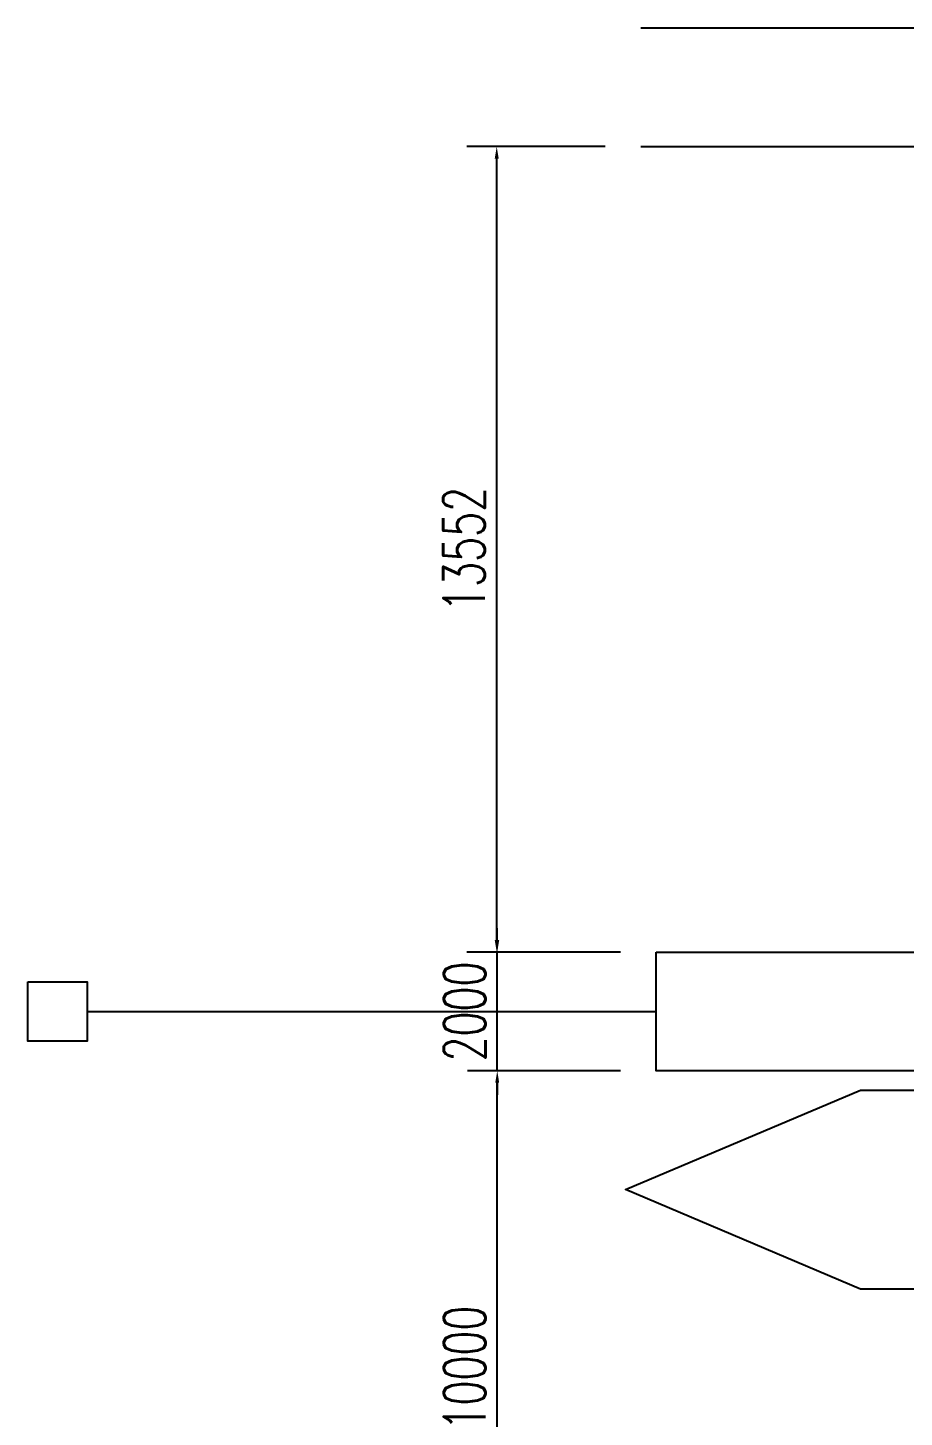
# Model space of a CAD drawing. Header units: millimetres. Extents: x -1690391 to -1305911, y 1095385 to 1536160.
# Drawn here: x -1637954 to -1623210, y 1197340 to 1220719 of the extents above; entities that cross this region are included whole.
import ezdxf

# ---------------------------------------------------------------- set-up
doc = ezdxf.new("R2010")
doc.units = ezdxf.units.MM
doc.header["$LTSCALE"] = 10
doc.layers.get('0').update_dxf_attribs({"linetype": 'CONTINUOUS'})
doc.layers.get('DEFPOINTS').update_dxf_attribs({"linetype": 'CONTINUOUS'})
for name, color, linetype in [('W-_ANTICOLLISION防撞措施', 6, 'CONTINUOUS'), ('W-MOUNTING固定方式', 5, 'CONTINUOUS'), ('W-STEEL_FRAME钢架', 3, 'CONTINUOUS'), ('辅助线', 63, 'CONTINUOUS')]:
    doc.layers.add(name, color=color, linetype=linetype)
doc.styles.add('STANDARD_T3', font='simplex.shx', dxfattribs={"width": 0.7, "bigfont": 'gbcbig.shx'})
doc.dimstyles.new('W&&200', dxfattribs={"dimtxt": 700, "dimasz": 200, "dimexe": 500, "dimexo": 600, "dimgap": 200, "dimtad": 1, "dimdec": 0, "dimzin": 0, "dimdsep": 46, "dimtxsty": 'STANDARD_T3', "dimcen": 0.09, "dimclrd": 1, "dimclre": 1, "dimclrt": 7, "dimazin": 2, "dimtfac": 1, "dimtdec": 0, "dimtix": 1, "dimtmove": 2, "dimatfit": 3, "dimfxl": 100, "dimtolj": 1, "dimtzin": 0, "dimarcsym": 0})

# ---------------------------------------------------------------- blocks, each defined once
blk = doc.blocks.new('*D288')
at = {"color": 1, "lineweight": -2, "transparency": 16777216}
for p, q in [((-1627982, 1203167), (-1630556, 1203167)), ((-1630056, 1193367), (-1630056, 1202967)), ((-1627982, 1193167), (-1630556, 1193167))]:
    blk.add_line(p, q, dxfattribs=at)
at = {"color": 1, "transparency": 16777216}
for points in [[(-1630090, 1202967), (-1630023, 1202967), (-1630056, 1203167)], [(-1630090, 1193367), (-1630023, 1193367), (-1630056, 1193167)]]:
    blk.add_solid(points, dxfattribs=at)
at = {"layer": 'DEFPOINTS', "color": 0, "transparency": 16777216}
for p in [(-1630056, 1203167), (-1627382, 1203167), (-1627382, 1193167)]:
    blk.add_point(p, dxfattribs=at)
at = {"color": 7, "transparency": 16777216, "insert": (-1630606, 1198167), "char_height": 700, "attachment_point": 5, "rotation": 90, "style": 'STANDARD_T3'}
blk.add_mtext('\\A1;10000', dxfattribs=at)
blk = doc.blocks.new('*D289')
at = {"color": 1, "lineweight": -2, "transparency": 16777216}
for p, q in [((-1630056, 1205367), (-1630056, 1205567)), ((-1627982, 1205167), (-1630556, 1205167)), ((-1630056, 1203167), (-1630056, 1205167)), ((-1627982, 1203167), (-1630556, 1203167)), ((-1630056, 1202967), (-1630056, 1202767))]:
    blk.add_line(p, q, dxfattribs=at)
at = {"color": 1, "transparency": 16777216}
for points in [[(-1630090, 1205367), (-1630023, 1205367), (-1630056, 1205167)], [(-1630090, 1202967), (-1630023, 1202967), (-1630056, 1203167)]]:
    blk.add_solid(points, dxfattribs=at)
at = {"layer": 'DEFPOINTS', "color": 0, "transparency": 16777216}
for p in [(-1630056, 1205167), (-1627382, 1205167), (-1627382, 1203167)]:
    blk.add_point(p, dxfattribs=at)
at = {"color": 7, "transparency": 16777216, "insert": (-1630606, 1204167), "char_height": 700, "attachment_point": 5, "rotation": 90, "style": 'STANDARD_T3'}
blk.add_mtext('\\A1;2000', dxfattribs=at)
blk = doc.blocks.new('*D290')
at = {"color": 1, "lineweight": -2, "transparency": 16777216}
for p, q in [((-1628241, 1218719), (-1630565, 1218719)), ((-1630065, 1205367), (-1630065, 1218519)), ((-1627982, 1205167), (-1630565, 1205167))]:
    blk.add_line(p, q, dxfattribs=at)
at = {"color": 1, "transparency": 16777216}
for points in [[(-1630098, 1218519), (-1630032, 1218519), (-1630065, 1218719)], [(-1630098, 1205367), (-1630032, 1205367), (-1630065, 1205167)]]:
    blk.add_solid(points, dxfattribs=at)
at = {"layer": 'DEFPOINTS', "color": 0, "transparency": 16777216}
for p in [(-1630065, 1218719), (-1627641, 1218719), (-1627382, 1205167)]:
    blk.add_point(p, dxfattribs=at)
at = {"color": 7, "transparency": 16777216, "insert": (-1630615, 1211943), "char_height": 700, "attachment_point": 5, "rotation": 90, "style": 'STANDARD_T3'}
blk.add_mtext('\\A1;13552', dxfattribs=at)

msp = doc.modelspace()

# ---------------------------------------------------------------- linework, layer by layer
for points in [[(-1627640.6, 1220718.8), (-1600183.5, 1220718.8)], [(-1627640.6, 1218718.8), (-1604262, 1218718.8)]]:
    msp.add_lwpolyline(points)
at = {"layer": 'W-_ANTICOLLISION防撞措施', "flags": 128}
msp.add_lwpolyline([(-1627381.8, 1205167.1), (-1617381.8, 1205167.1), (-1617381.8, 1209166.9), (-1614381.8, 1209166.9), (-1614381.8, 1205167.1), (-1604381.8, 1205167.1), (-1604381.8, 1203167.1), (-1614381.8, 1203167.1), (-1614381.8, 1193167.1), (-1604381.8, 1193167.1), (-1604381.8, 1191167.1), (-1614381.8, 1191167.1), (-1614381.8, 1181166.9), (-1604381.8, 1181166.9), (-1604381.8, 1179166.9), (-1627381.8, 1179166.9), (-1627381.8, 1181166.9), (-1617381.8, 1181166.9), (-1617381.8, 1191167.1), (-1627381.8, 1191167.1), (-1627381.8, 1193167.1), (-1617381.8, 1193167.1), (-1617381.8, 1203167.1), (-1627381.8, 1203167.1)], close=True, dxfattribs=at)
at = {"layer": 'W-MOUNTING固定方式'}
msp.add_line((-1636953.9, 1204167.1), (-1627381.8, 1204167.1), dxfattribs=at)
msp.add_lwpolyline([(-1637953.9, 1204667.1), (-1636953.9, 1204667.1), (-1636953.9, 1203667.1), (-1637953.9, 1203667.1)], close=True, dxfattribs=at)
at = {"layer": 'W-STEEL_FRAME钢架'}
msp.add_lwpolyline([(-1627381.8, 1205167.1), (-1617381.8, 1205167.1), (-1617381.8, 1203167.1), (-1627381.8, 1203167.1)], close=True, dxfattribs=at)
at = {"layer": '辅助线', "elevation": 275.3}
msp.add_lwpolyline([(-1623946.7, 1202844.9), (-1618676.2, 1202844.9, -0.4142136), (-1617676.2, 1201844.9), (-1617676.2, 1200494.9, -0.4142136), (-1618676.2, 1199494.9), (-1623946.7, 1199494.9), (-1627896.2, 1201169.9)], format="xyb", close=True, dxfattribs=at)

# ---------------------------------------------------------------- dimensions: what is measured, and where the dimension line sits
for base, p1, p2, picture, middle in [((-1630065, 1218718.8), (-1627381.8, 1205167.1), (-1627640.6, 1218718.8), '*D290', (-1630615, 1211943)), ((-1630056.4, 1205167.1), (-1627381.8, 1203167.1), (-1627381.8, 1205167.1), '*D289', (-1630606.4, 1204167.1)), ((-1630056.4, 1203167.1), (-1627381.8, 1193167.1), (-1627381.8, 1203167.1), '*D288', (-1630606.4, 1198167.1))]:
    dim = msp.add_linear_dim(base=base, p1=p1, p2=p2, angle=90, dimstyle='W&&200')
    dim.commit()
    dim.dimension.update_dxf_attribs({"geometry": picture, "text_midpoint": middle})

doc.saveas('drawing.dxf')
